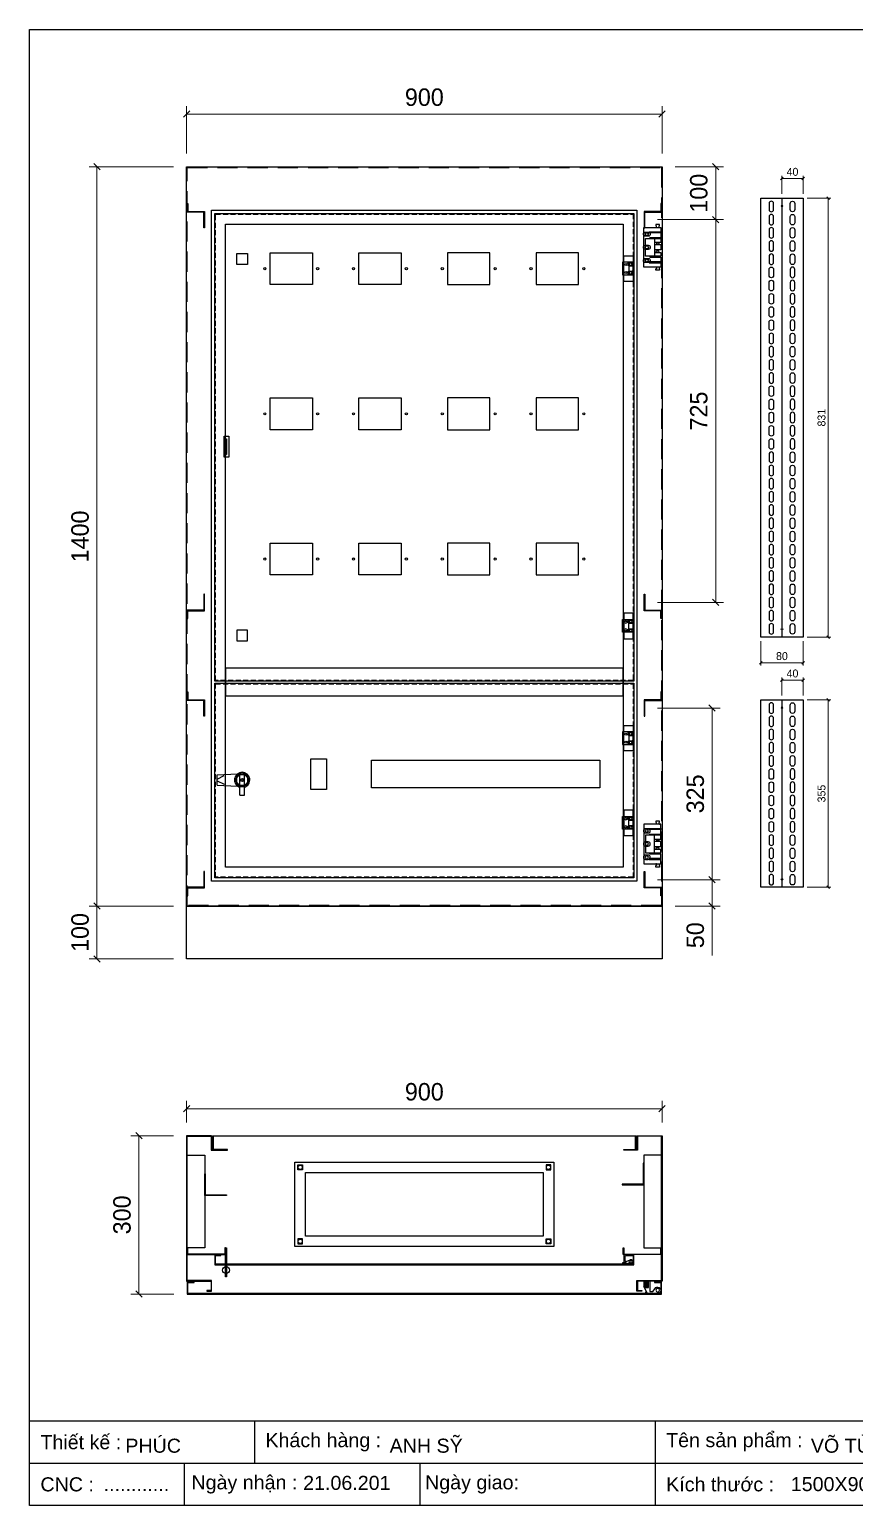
# Model space of a CAD drawing. Header units: millimetres. Extents: x 0 to 3953, y 0 to 2795.
# Drawn here: x 0 to 1562, y 0 to 2795 of the extents above; entities that cross this region are included whole.
import ezdxf

# ---------------------------------------------------------------- set-up
doc = ezdxf.new("R2010")
doc.units = ezdxf.units.MM
doc.linetypes.add('HIDDEN2', pattern=[4.7625, 3.175, -1.5875])
doc.linetypes.add('HIDDENX2', pattern=[19.05, 12.7, -6.35])
for name, color, linetype in [('CNC', 7, 'Continuous'), ('DIM', 253, 'Continuous'), ('Ghi chu', 7, 'Continuous'), ('HEATER', 1, 'Continuous')]:
    doc.layers.add(name, color=color, linetype=linetype)
doc.styles.add('Arial', font='arial.ttf')
doc.dimstyles.new('Dim-15', dxfattribs={"dimtxt": 15, "dimasz": 5, "dimexe": 5, "dimexo": 8, "dimgap": 5, "dimtad": 1, "dimdec": 0, "dimtxsty": 'Standard', "dimblk": 'OBLIQUE', "dimcen": 10, "dimclrd": 5, "dimclre": 5, "dimclrt": 3, "dimazin": 3, "dimtfac": 1, "dimtdec": 0, "dimtmove": 0, "dimatfit": 3, "dimldrblk": 'OBLIQUE', "dimlwd": 9, "dimlwe": 9})
doc.dimstyles.new('Dim-33', dxfattribs={"dimtxt": 33, "dimasz": 12, "dimexe": 15, "dimexo": 25, "dimgap": 15, "dimtad": 1, "dimdec": 0, "dimtxsty": 'Standard', "dimblk": 'OBLIQUE', "dimcen": 10, "dimclrd": 5, "dimclre": 5, "dimclrt": 3, "dimazin": 3, "dimtfac": 1, "dimtdec": 0, "dimtmove": 0, "dimatfit": 3, "dimldrblk": 'OPEN30', "dimlwd": 9, "dimlwe": 9})

# ---------------------------------------------------------------- blocks, each defined once
blk = doc.blocks.new('KHUNG CHUẨN')
at = {"color": 7}
for p, q in [((19889.2, -28535.2), (16919.2, -28535.2)), ((17239.2, -28535.2), (17239.2, -28595.2)), ((17809.2, -28535.2), (17809.2, -28655.2)), ((18939.2, -28595.2), (16919.2, -28595.2)), ((17139.2, -28595.2), (17139.2, -28655.2)), ((17474.2, -28595.2), (17474.2, -28655.2))]:
    blk.add_line(p, q, dxfattribs=at)
blk.add_lwpolyline([(16919.2, -26555.2), (19889.2, -26555.2), (19889.2, -28655.2), (16919.2, -28655.2)], close=True, dxfattribs=at)
at = {"color": 2, "char_height": 20, "attachment_point": 4, "style": 'Arial'}
for s, insert, width in [('  Thiết kế :', (16919.2, -28565.2), 917.634), ('  Khách hàng :', (17239.2, -28565.2), 917.634), ('  Tên sản phẩm :', (17809.2, -28565.2), 917.634), ('  CNC :', (16919.2, -28625.2), 917.634), ('  Ngày nhận :', (17134, -28625.2), 556.651), ('  Ngày giao:', (17466.3, -28625.2), 556.651), ('  Kích thước :', (17809.2, -28625.2), 917.634)]:
    blk.add_mtext(s, dxfattribs=dict(at, insert=insert, width=width))
at = {"color": 3, "style": 'Arial'}
for tag, p in [('#01', (17055.6, -28580.1)), ('#02', (17431.4, -28580.1)), ('#03', (18030.6, -28580.1)), ('#08', (18751.7, -28580.1)), ('#10', (19064.8, -28580.1)), ('#04', (17024.8, -28634.6)), ('#05', (17308.5, -28633)), ('#06', (17632.7, -28633.7)), ('#07', (18002, -28634.7)), ('#09', (18753.8, -28632.6)), ('#11', (19060.3, -28625.7)), ('#12', (19806.5, -28628.9))]:
    blk.add_attdef(tag, p, '', height=20, dxfattribs=at)
blk = doc.blocks.new('HL011-1-4')
h = blk.add_hatch()
h.set_pattern_fill('ANSI31', color=2, scale=0.5, style=0)
h.paths.add_polyline_path([(2.5, 0), (8.5, 0), (8.5, 12), (2.5, 12)])
at = {"color": 1}
for p, q in [((7, 23.5), (0, 10)), ((0, 0), (0, 10)), ((11, 0), (0, 0)), ((7, 23.5), (26, 23.5)), ((11, 0), (11, 19.5)), ((11, 19.5), (17, 19.5)), ((17, 19.5), (21.2, 13.9))]:
    blk.add_line(p, q, dxfattribs=at)
at = {"color": 2}
blk.add_lwpolyline([(2.5, 0), (2.5, 12), (8.5, 12), (8.5, 0)], dxfattribs=at)
at = {"color": 1}
blk.add_lwpolyline([(5.7, 21), (3, 21), (3, 23.5), (7, 23.5)], dxfattribs=at)
blk.add_circle((26, 17.5), 3.5, dxfattribs=at)
blk.add_arc((26, 17.5), 6, 216.8699, 90, dxfattribs=at)
blk = doc.blocks.new('*D7')
at = {"color": 0, "linetype": 'ByBlock', "lineweight": -2}
for p, q in [((303.4, 757.4), (291.4, 745.4)), ((1191.4, 745.4), (1203.4, 757.4))]:
    blk.add_line(p, q, dxfattribs=at)
at = {"color": 5, "lineweight": 9, "ltscale": 3, "transparency": 16777216}
for p, q in [((297.4, 725.3), (297.4, 766.4)), ((1197.4, 725.3), (1197.4, 766.4)), ((297.4, 751.4), (1197.4, 751.4))]:
    blk.add_line(p, q, dxfattribs=at)
at = {"layer": 'Defpoints', "color": 0, "ltscale": 3, "transparency": 16777216}
for p in [(1197.4, 751.4), (297.4, 700.3), (1197.4, 700.3)]:
    blk.add_point(p, dxfattribs=at)
at = {"color": 3, "ltscale": 3, "transparency": 16777216, "insert": (747.4, 783.3), "char_height": 33, "attachment_point": 5}
blk.add_mtext('900', dxfattribs=at)
blk = doc.blocks.new('_Oblique')
at = {"color": 0, "linetype": 'ByBlock', "lineweight": -2}
blk.add_line((-0.5, -0.5), (0.5, 0.5), dxfattribs=at)
blk = doc.blocks.new('_Open30')
at = {"color": 0, "linetype": 'ByBlock', "lineweight": -2}
for p, q in [((-1, 0.27), (0, 0)), ((0, 0), (-1, -0.27)), ((0, 0), (-1, 0))]:
    blk.add_line(p, q, dxfattribs=at)
blk = doc.blocks.new('*D8')
at = {"color": 5, "lineweight": 9, "ltscale": 3, "transparency": 16777216}
for p, q in [((272.4, 700.3), (192, 700.3)), ((207, 700.3), (207, 400.3)), ((273.4, 400.3), (192, 400.3))]:
    blk.add_line(p, q, dxfattribs=at)
at = {"color": 0, "linetype": 'ByBlock', "lineweight": -2}
for p, q in [((213, 694.3), (201, 706.3)), ((201, 406.3), (213, 394.3))]:
    blk.add_line(p, q, dxfattribs=at)
at = {"layer": 'Defpoints', "color": 0, "ltscale": 3, "transparency": 16777216}
for p in [(297.4, 700.3), (207, 400.3), (298.4, 400.3)]:
    blk.add_point(p, dxfattribs=at)
at = {"color": 3, "ltscale": 3, "transparency": 16777216, "insert": (175.2, 550.3), "char_height": 33, "attachment_point": 5, "rotation": 90}
blk.add_mtext('300', dxfattribs=at)
blk = doc.blocks.new('*D9')
at = {"color": 0, "linetype": 'ByBlock', "lineweight": -2}
for p, q in [((303.4, 2641), (291.4, 2629)), ((1191.4, 2629), (1203.4, 2641))]:
    blk.add_line(p, q, dxfattribs=at)
at = {"color": 5, "lineweight": 9, "ltscale": 3, "transparency": 16777216}
for p, q in [((297.4, 2560.1), (297.4, 2650)), ((297.4, 2635), (1197.4, 2635)), ((1197.4, 2560.1), (1197.4, 2650))]:
    blk.add_line(p, q, dxfattribs=at)
at = {"layer": 'Defpoints', "color": 0, "ltscale": 3, "transparency": 16777216}
for p in [(1197.4, 2635), (297.4, 2535.1), (1197.4, 2535.1)]:
    blk.add_point(p, dxfattribs=at)
at = {"color": 3, "ltscale": 3, "transparency": 16777216, "insert": (747.4, 2666.8), "char_height": 33, "attachment_point": 5}
blk.add_mtext('900', dxfattribs=at)
blk = doc.blocks.new('*D10')
at = {"color": 5, "lineweight": 9, "ltscale": 3, "transparency": 16777216}
for p, q in [((272.4, 2535.1), (112.6, 2535.1)), ((127.6, 2535.1), (127.6, 1135.1)), ((272.4, 1135.1), (112.6, 1135.1))]:
    blk.add_line(p, q, dxfattribs=at)
at = {"color": 0, "linetype": 'ByBlock', "lineweight": -2}
for p, q in [((133.6, 2529.1), (121.6, 2541.1)), ((121.6, 1141.1), (133.6, 1129.1))]:
    blk.add_line(p, q, dxfattribs=at)
at = {"layer": 'Defpoints', "color": 0, "ltscale": 3, "transparency": 16777216}
for p in [(297.4, 2535.1), (127.6, 1135.1), (297.4, 1135.1)]:
    blk.add_point(p, dxfattribs=at)
at = {"color": 3, "ltscale": 3, "transparency": 16777216, "insert": (95.8, 1835.1), "char_height": 33, "attachment_point": 5, "rotation": 90}
blk.add_mtext('1400', dxfattribs=at)
blk = doc.blocks.new('*D11')
at = {"color": 5, "lineweight": 9, "ltscale": 3, "transparency": 16777216}
for p, q in [((272.4, 1135.1), (112.6, 1135.1)), ((127.6, 1135.1), (127.6, 1035.1)), ((272.4, 1035.1), (112.6, 1035.1))]:
    blk.add_line(p, q, dxfattribs=at)
at = {"color": 0, "linetype": 'ByBlock', "lineweight": -2}
for p, q in [((133.6, 1129.1), (121.6, 1141.1)), ((121.6, 1041.1), (133.6, 1029.1))]:
    blk.add_line(p, q, dxfattribs=at)
at = {"layer": 'Defpoints', "color": 0, "ltscale": 3, "transparency": 16777216}
for p in [(297.4, 1135.1), (127.6, 1035.1), (297.4, 1035.1)]:
    blk.add_point(p, dxfattribs=at)
at = {"color": 3, "ltscale": 3, "transparency": 16777216, "insert": (95.8, 1085.1), "char_height": 33, "attachment_point": 5, "rotation": 90}
blk.add_mtext('100', dxfattribs=at)
blk = doc.blocks.new('ovan6x9')
at = {"color": 2}
for p, q in [((2, 6), (8, 6)), ((2, 0), (8, 0))]:
    blk.add_line(p, q, dxfattribs=at)
for centre, start, end in [((2, 3), 90, 270), ((8, 3), 270, 90)]:
    blk.add_arc(centre, 3, start, end, dxfattribs=at)
blk = doc.blocks.new('HL036-1-1')
at = {"color": 1}
blk.add_line((9.5, 36.2), (9.5, 12.2), dxfattribs=at)
for points in [[(-2.5, 12.2), (17.5, 12.2), (17.5, 36.2), (-2.5, 36.2)], [(0, 48.5), (17.5, 48.5), (17.5, 0), (0, 0)]]:
    blk.add_lwpolyline(points, close=True, dxfattribs=at)
for centre, radius in [((3.5, 31.8), 2), ((12.7, 32.5), 2.5), ((3.5, 16.8), 2), ((12.7, 16), 2.5)]:
    blk.add_circle(centre, radius, dxfattribs=at)
blk = doc.blocks.new('HL036-1-2')
at = {"layer": 'Ghi chu', "color": 1}
for p, q in [((-3, 17.8), (-18.9, 17.8)), ((-18.9, 15.8), (-18.9, 17.8)), ((-12.1, 15.8), (-18.9, 15.8)), ((-16.4, 1), (-16.4, 14)), ((-15.6, 15), (-3.9, 17.7)), ((0, 0), (-15.4, 0)), ((-14.4, 3), (-14.4, 11.9)), ((0, 2), (-13.4, 2)), ((-13.1, 12.8), (-4.3, 9.8)), ((-6.2, 2), (-6.2, 0)), ((-1.2, 2), (-1.2, 0)), ((0, 0), (0, 2))]:
    blk.add_line(p, q, dxfattribs=at)
for radius in [4.1, 2.1]:
    blk.add_circle((-3, 13.7), radius, dxfattribs=at)
for centre, start, end in [((-15.4, 14), 102.9616, 180), ((-15.4, 1), 180, 270), ((-13.4, 11.9), 71.3254, 180), ((-13.4, 3), 180, 270)]:
    blk.add_arc(centre, 1, start, end, dxfattribs=at)
blk = doc.blocks.new('SDGFGHGHG')
at = {"layer": 'HEATER'}
for p, q in [((860892.9, 570780.5), (860931.6, 570782)), ((860892.9, 570760.5), (860892.9, 570780.5)), ((860892.9, 570771.9), (860906.3, 570778.7)), ((860892.9, 570769.1), (860906.3, 570762.4)), ((860892.9, 570760.5), (860931.6, 570759.1)), ((860935.9, 570742), (860935.9, 570784.3)), ((860937.5, 570771.3), (860939.5, 570771.3)), ((860937.5, 570769.8), (860939.5, 570769.8)), ((860939.5, 570773.5), (860939.5, 570771.3)), ((860939.5, 570769.8), (860939.5, 570767.6)), ((860941.3, 570773.5), (860941.3, 570771.3)), ((860941.3, 570771.3), (860943.4, 570771.3)), ((860941.3, 570769.8), (860941.3, 570767.6)), ((860941.3, 570769.8), (860943.4, 570769.8)), ((860944.9, 570742), (860944.9, 570784.3)), ((860935.9, 570742), (860944.9, 570742))]:
    blk.add_line(p, q, dxfattribs=at)
blk.add_circle((860940.4, 570770.5), 3.08, dxfattribs=at)
blk.add_arc((860940.4, 570770.5), 14.5, 288.08, 251.92, dxfattribs=at)
blk = doc.blocks.new('SĐFHGGH')
at = {"layer": 'HEATER'}
for points in [[(860928.8, 570702.4), (860927.4, 570702.4), (860927.4, 570708.4), (860928.8, 570708.4)], [(860943.4, 570717), (860943.4, 570718.4), (860937.4, 570718.4), (860937.4, 570717)], [(860952.1, 570702.4), (860953.4, 570702.4), (860953.4, 570708.4), (860952.1, 570708.4)], [(860943.4, 570693.8), (860943.4, 570692.4), (860937.4, 570692.4), (860937.4, 570693.8)]]:
    blk.add_lwpolyline(points, dxfattribs=at)
for start, end in [(104.4775, 165.5225), (14.4775, 75.5225), (194.4775, 255.5225), (284.4775, 345.5225)]:
    blk.add_arc((860940.4, 570705.4), 12, start, end, dxfattribs=at)
blk = doc.blocks.new('MS722')
for name, p in [('SDGFGHGHG', (-860940.4, -570770.5)), ('SĐFHGGH', (-860940.4, -570705.4))]:
    blk.add_blockref(name, p)
blk = doc.blocks.new('*D12')
at = {"color": 5, "lineweight": 9, "ltscale": 3, "transparency": 16777216}
for p, q in [((1222.4, 2535.1), (1314, 2535.1)), ((1299, 2535.1), (1299, 2435.1)), ((1188.8, 2435.1), (1314, 2435.1))]:
    blk.add_line(p, q, dxfattribs=at)
at = {"color": 0, "linetype": 'ByBlock', "lineweight": -2}
for p, q in [((1305, 2529.1), (1293, 2541.1)), ((1293, 2441.1), (1305, 2429.1))]:
    blk.add_line(p, q, dxfattribs=at)
at = {"layer": 'Defpoints', "color": 0, "ltscale": 3, "transparency": 16777216}
for p in [(1197.4, 2535.1), (1163.8, 2435.1), (1299, 2435.1)]:
    blk.add_point(p, dxfattribs=at)
at = {"color": 3, "ltscale": 3, "transparency": 16777216, "insert": (1267.1, 2485.1), "char_height": 33, "attachment_point": 5, "rotation": 90}
blk.add_mtext('100', dxfattribs=at)
blk = doc.blocks.new('*D13')
at = {"color": 5, "lineweight": 9, "ltscale": 3, "transparency": 16777216}
for p, q in [((1188.8, 2435.1), (1314, 2435.1)), ((1299, 2435.1), (1299, 1710.1)), ((1188.8, 1710.1), (1314, 1710.1))]:
    blk.add_line(p, q, dxfattribs=at)
at = {"color": 0, "linetype": 'ByBlock', "lineweight": -2}
for p, q in [((1305, 2429.1), (1293, 2441.1)), ((1293, 1716.1), (1305, 1704.1))]:
    blk.add_line(p, q, dxfattribs=at)
at = {"layer": 'Defpoints', "color": 0, "ltscale": 3, "transparency": 16777216}
for p in [(1163.8, 2435.1), (1163.8, 1710.1), (1299, 1710.1)]:
    blk.add_point(p, dxfattribs=at)
at = {"color": 3, "ltscale": 3, "transparency": 16777216, "insert": (1267.1, 2072.6), "char_height": 33, "attachment_point": 5, "rotation": 90}
blk.add_mtext('725', dxfattribs=at)
blk = doc.blocks.new('*D14')
at = {"color": 5, "lineweight": 9, "ltscale": 3, "transparency": 16777216}
for p, q in [((1188.8, 1185.1), (1307.3, 1185.1)), ((1292.3, 1185.1), (1292.3, 1135.1)), ((1222.4, 1135.1), (1307.3, 1135.1)), ((1292.3, 1135.1), (1292.3, 1041.3))]:
    blk.add_line(p, q, dxfattribs=at)
at = {"color": 0, "linetype": 'ByBlock', "lineweight": -2}
for p, q in [((1298.3, 1179.1), (1286.3, 1191.1)), ((1286.3, 1141.1), (1298.3, 1129.1))]:
    blk.add_line(p, q, dxfattribs=at)
at = {"layer": 'Defpoints', "color": 0, "ltscale": 3, "transparency": 16777216}
for p in [(1163.8, 1185.1), (1292.3, 1185.1), (1197.4, 1135.1)]:
    blk.add_point(p, dxfattribs=at)
at = {"color": 3, "ltscale": 3, "transparency": 16777216, "insert": (1260.5, 1079.9), "char_height": 33, "attachment_point": 5, "rotation": 90}
blk.add_mtext('50', dxfattribs=at)
blk = doc.blocks.new('*D15')
at = {"color": 5, "lineweight": 9, "ltscale": 3, "transparency": 16777216}
for p, q in [((1188.8, 1510.1), (1307.3, 1510.1)), ((1292.3, 1185.1), (1292.3, 1510.1)), ((1188.8, 1185.1), (1307.3, 1185.1))]:
    blk.add_line(p, q, dxfattribs=at)
at = {"color": 0, "linetype": 'ByBlock', "lineweight": -2}
for p, q in [((1298.3, 1504.1), (1286.3, 1516.1)), ((1286.3, 1191.1), (1298.3, 1179.1))]:
    blk.add_line(p, q, dxfattribs=at)
at = {"layer": 'Defpoints', "color": 0, "ltscale": 3, "transparency": 16777216}
for p in [(1163.8, 1510.1), (1292.3, 1510.1), (1163.8, 1185.1)]:
    blk.add_point(p, dxfattribs=at)
at = {"color": 3, "ltscale": 3, "transparency": 16777216, "insert": (1260.5, 1347.6), "char_height": 33, "attachment_point": 5, "rotation": 90}
blk.add_mtext('325', dxfattribs=at)
blk = doc.blocks.new('*D16')
at = {"color": 0, "linetype": 'ByBlock', "lineweight": -2}
for p, q in [((1514.6, 2473.2), (1509.6, 2478.2)), ((1509.6, 1647), (1514.6, 1642))]:
    blk.add_line(p, q, dxfattribs=at)
at = {"layer": 'Defpoints', "color": 0, "transparency": 16777216}
for p in [(1464.4, 2475.7), (1464.4, 1644.5), (1512.1, 1644.5)]:
    blk.add_point(p, dxfattribs=at)
at = {"layer": 'DIM', "color": 5, "lineweight": 9, "transparency": 16777216}
for p, q in [((1472.4, 2475.7), (1517.1, 2475.7)), ((1512.1, 2475.7), (1512.1, 1644.5)), ((1472.4, 1644.5), (1517.1, 1644.5))]:
    blk.add_line(p, q, dxfattribs=at)
at = {"layer": 'DIM', "color": 3, "transparency": 16777216, "insert": (1499.4, 2060.1), "char_height": 15, "attachment_point": 5, "rotation": 90}
blk.add_mtext('831', dxfattribs=at)
blk = doc.blocks.new('*D17')
at = {"color": 0, "linetype": 'ByBlock', "lineweight": -2}
for p, q in [((1386.9, 1598.2), (1381.9, 1593.2)), ((1461.9, 1593.2), (1466.9, 1598.2))]:
    blk.add_line(p, q, dxfattribs=at)
at = {"layer": 'Defpoints', "color": 0, "transparency": 16777216}
for p in [(1384.4, 1644.5), (1464.4, 1644.5), (1464.4, 1595.7)]:
    blk.add_point(p, dxfattribs=at)
at = {"layer": 'DIM', "color": 5, "lineweight": 9, "transparency": 16777216}
for p, q in [((1384.4, 1636.5), (1384.4, 1590.7)), ((1464.4, 1636.5), (1464.4, 1590.7)), ((1384.4, 1595.7), (1464.4, 1595.7))]:
    blk.add_line(p, q, dxfattribs=at)
at = {"layer": 'DIM', "color": 3, "transparency": 16777216, "insert": (1424.4, 1608.4), "char_height": 15, "attachment_point": 5}
blk.add_mtext('80', dxfattribs=at)
blk = doc.blocks.new('*D18')
at = {"color": 0, "linetype": 'ByBlock', "lineweight": -2}
for p, q in [((1426.9, 2515.4), (1421.9, 2510.4)), ((1461.9, 2510.4), (1466.9, 2515.4))]:
    blk.add_line(p, q, dxfattribs=at)
at = {"layer": 'Defpoints', "color": 0, "transparency": 16777216}
for p in [(1464.4, 2512.9), (1424.4, 2475.7), (1464.4, 2475.7)]:
    blk.add_point(p, dxfattribs=at)
at = {"layer": 'DIM', "color": 5, "lineweight": 9, "transparency": 16777216}
for p, q in [((1424.4, 2483.7), (1424.4, 2517.9)), ((1464.4, 2483.7), (1464.4, 2517.9)), ((1424.4, 2512.9), (1464.4, 2512.9))]:
    blk.add_line(p, q, dxfattribs=at)
at = {"layer": 'DIM', "color": 3, "transparency": 16777216, "insert": (1444.4, 2525.5), "char_height": 15, "attachment_point": 5}
blk.add_mtext('40', dxfattribs=at)
blk = doc.blocks.new('ovan8.5x20')
at = {"layer": 'CNC', "color": 2, "lineweight": -3}
for p, q in [((5.7, 4.2), (-5.8, 4.2)), ((-5.8, -4.2), (5.7, -4.2))]:
    blk.add_line(p, q, dxfattribs=at)
for centre, start, end in [((-5.8, 0), 90, 270), ((5.7, 0), 270, 90)]:
    blk.add_arc(centre, 4.25, start, end, dxfattribs=at)
blk = doc.blocks.new('f3daunguoc')
at = {"layer": 'CNC', "color": 2, "lineweight": -3}
blk.add_circle((0, 0), 1.5, dxfattribs=at)
blk = doc.blocks.new('*D19')
at = {"color": 0, "linetype": 'ByBlock', "lineweight": -2}
for p, q in [((1514.6, 1523.2), (1509.6, 1528.2)), ((1509.6, 1173.2), (1514.6, 1168.2))]:
    blk.add_line(p, q, dxfattribs=at)
at = {"layer": 'Defpoints', "color": 0, "transparency": 16777216}
for p in [(1464.4, 1525.7), (1464.4, 1170.7), (1512.1, 1170.7)]:
    blk.add_point(p, dxfattribs=at)
at = {"layer": 'DIM', "color": 5, "lineweight": 9, "transparency": 16777216}
for p, q in [((1472.4, 1525.7), (1517.1, 1525.7)), ((1512.1, 1525.7), (1512.1, 1170.7)), ((1472.4, 1170.7), (1517.1, 1170.7))]:
    blk.add_line(p, q, dxfattribs=at)
at = {"layer": 'DIM', "color": 3, "transparency": 16777216, "insert": (1499.4, 1348.2), "char_height": 15, "attachment_point": 5, "rotation": 90}
blk.add_mtext('355', dxfattribs=at)
blk = doc.blocks.new('*D20')
at = {"color": 0, "linetype": 'ByBlock', "lineweight": -2}
for p, q in [((1426.9, 1565.4), (1421.9, 1560.4)), ((1461.9, 1560.4), (1466.9, 1565.4))]:
    blk.add_line(p, q, dxfattribs=at)
at = {"layer": 'Defpoints', "color": 0, "transparency": 16777216}
for p in [(1464.4, 1562.9), (1424.4, 1525.7), (1464.4, 1525.7)]:
    blk.add_point(p, dxfattribs=at)
at = {"layer": 'DIM', "color": 5, "lineweight": 9, "transparency": 16777216}
for p, q in [((1424.4, 1533.7), (1424.4, 1567.9)), ((1464.4, 1533.7), (1464.4, 1567.9)), ((1424.4, 1562.9), (1464.4, 1562.9))]:
    blk.add_line(p, q, dxfattribs=at)
at = {"layer": 'DIM', "color": 3, "transparency": 16777216, "insert": (1444.4, 1575.5), "char_height": 15, "attachment_point": 5}
blk.add_mtext('40', dxfattribs=at)
blk = doc.blocks.new('HL011-1-6')
at = {"color": 1}
for p, q in [((11, 56), (11, 54)), ((11, 56), (32, 56)), ((29.5, 81), (22.5, 81)), ((22.5, 81), (22.5, 78)), ((23.5, 78), (22.5, 78)), ((23.5, 75), (22.5, 75)), ((22.5, 56), (22.5, 54)), ((23.5, 75), (23.5, 78)), ((29.5, 78), (28.5, 78)), ((28.5, 75), (28.5, 78)), ((28.5, 75), (29.5, 75)), ((29.5, 78), (29.5, 81)), ((29.5, 54), (29.5, 56)), ((20, 54), (20, 21)), ((20, 47), (32, 47)), ((32, 42.5), (20, 42.5)), ((32, 32.5), (20, 32.5)), ((20, 28), (32, 28)), ((23.1, 47), (24, 44)), ((23.1, 28), (24, 31)), ((24, 44), (28, 44)), ((24, 31), (28, 31)), ((28.9, 47), (28, 44)), ((28.9, 28), (28, 31)), ((11, 21), (11, 19)), ((11, 19), (32, 19)), ((22.5, 19), (22.5, 21)), ((23.5, 0), (22.5, 0)), ((23.5, 0), (23.5, -3)), ((28.5, 0), (28.5, -3)), ((28.5, 0), (29.5, 0)), ((29.5, 21), (29.5, 19)), ((22.5, -6), (22.5, -3)), ((23.5, -3), (22.5, -3)), ((29.5, -6), (22.5, -6)), ((29.5, -3), (28.5, -3)), ((29.5, -3), (29.5, -6))]:
    blk.add_line(p, q, dxfattribs=at)
for points in [[(32, 19), (32, 0), (0, 0), (0, 75), (32, 75), (32, 56)], [(32, 28), (32, 21), (3, 21), (3, 54), (32, 54), (32, 47)], [(32, 42.5), (32, 32.5)]]:
    blk.add_lwpolyline(points, dxfattribs=at)
for points in [[(10, 67), (32, 67), (32, 65), (10, 65)], [(10, 8), (32, 8), (32, 10), (10, 10)]]:
    blk.add_lwpolyline(points, close=True, dxfattribs=at)
for centre in [(5.5, 62.5), (5.5, 37.5), (5.5, 12.5)]:
    blk.add_circle(centre, 3, dxfattribs=at)

msp = doc.modelspace()

# ---------------------------------------------------------------- hatches: boundary and pattern name
at = {"ltscale": 3}
h = msp.add_hatch(dxfattribs=at)
h.set_pattern_fill('ANSI31', color=256, style=0)
h.set_pattern_definition([(45, (238177.48851, -10336.73777), (-0.0883883476, 0.0883883476), [])])
h.paths.add_polyline_path([(371, 2020), (373, 2020), (373, 1990), (371, 1990)])

# ---------------------------------------------------------------- linework, layer by layer
at = {"color": 7}
for p, q in [((1424.4, 2475.7), (1424.4, 1644.5)), ((1424.4, 1525.7), (1424.4, 1170.7))]:
    msp.add_line(p, q, dxfattribs=at)
at = {"ltscale": 3}
for points in [[(297.4, 2535.1), (1197.4, 2535.1), (1197.4, 1135.1), (297.4, 1135.1)], [(344.8, 2452.7), (1150, 2452.7), (1150, 1182.5), (344.8, 1182.5)], [(371, 2020), (373, 2020), (373, 1990), (371, 1990)], [(297.4, 1135.1), (1197.4, 1135.1), (1197.4, 1035.1), (297.4, 1035.1)], [(371, 488.2), (373, 488.2), (373, 433.2), (371, 433.2)]]:
    msp.add_lwpolyline(points, close=True, dxfattribs=at)
at = {"linetype": 'HIDDENX2', "ltscale": 3}
msp.add_lwpolyline([(298.6, 2533.9), (1196.2, 2533.9), (1196.2, 1136.3), (298.6, 1136.3)], close=True, dxfattribs=at)
at = {"color": 8}
for points in [[(329.8, 2419.5), (329.8, 2449.5), (298.6, 2449.5), (298.6, 2465.7), (299.8, 2465.7), (299.8, 2450.7), (331, 2450.7), (331, 2419.5)], [(1165, 2419.5), (1165, 2449.5), (1196.2, 2449.5), (1196.2, 2465.7), (1195, 2465.7), (1195, 2450.7), (1163.8, 2450.7), (1163.8, 2419.5)], [(329.8, 1725.7), (329.8, 1695.7), (298.6, 1695.7), (298.6, 1679.5), (299.8, 1679.5), (299.8, 1694.5), (331, 1694.5), (331, 1725.7)], [(1165, 1725.7), (1165, 1695.7), (1196.2, 1695.7), (1196.2, 1679.5), (1195, 1679.5), (1195, 1694.5), (1163.8, 1694.5), (1163.8, 1725.7)], [(329.8, 1494.5), (329.8, 1524.5), (298.6, 1524.5), (298.6, 1540.7), (299.8, 1540.7), (299.8, 1525.7), (331, 1525.7), (331, 1494.5)], [(1165, 1494.5), (1165, 1524.5), (1196.2, 1524.5), (1196.2, 1540.7), (1195, 1540.7), (1195, 1525.7), (1163.8, 1525.7), (1163.8, 1494.5)], [(329.8, 1200.7), (329.8, 1170.7), (298.6, 1170.7), (298.6, 1154.5), (299.8, 1154.5), (299.8, 1169.5), (331, 1169.5), (331, 1200.7)], [(1165, 1200.7), (1165, 1170.7), (1196.2, 1170.7), (1196.2, 1154.5), (1195, 1154.5), (1195, 1169.5), (1163.8, 1169.5), (1163.8, 1200.7)], [(1122, 607), (1163.2, 607), (1163.2, 648.2), (1162, 648.2), (1162, 608.2), (1122, 608.2)], [(372.8, 587), (331.6, 587), (331.6, 628.2), (332.8, 628.2), (332.8, 588.2), (372.8, 588.2)]]:
    msp.add_lwpolyline(points, close=True, dxfattribs=at)
at = {"color": 7}
for points in [[(1384.4, 2475.7), (1464.4, 2475.7), (1464.4, 1644.5), (1384.4, 1644.5)], [(1384.4, 1525.7), (1464.4, 1525.7), (1464.4, 1170.7), (1384.4, 1170.7)], [(335.6, 405.8), (344.8, 405.8), (344.8, 426.2), (298.6, 426.2), (298.6, 699.1), (343.6, 699.1), (343.6, 672.9), (374.8, 672.9), (374.8, 674.1), (374.8, 674.1), (374.8, 674.1), (344.8, 674.1), (344.8, 700.3), (297.4, 700.3), (297.4, 425), (343.6, 425), (343.6, 407), (335.6, 407)], [(1147.3, 675.1), (1147.3, 699.1), (347.5, 699.1), (347.5, 675.1), (346.3, 675.1), (346.3, 700.3), (1148.5, 700.3), (1148.5, 675.1)], [(1159.2, 405.8), (1150, 405.8), (1150, 426.2), (1196.2, 426.2), (1196.2, 699.1), (1151.2, 699.1), (1151.2, 672.9), (1125, 672.9), (1125, 674.1), (1125, 674.1), (1125, 674.1), (1150, 674.1), (1150, 700.3), (1197.4, 700.3), (1197.4, 425), (1151.2, 425), (1151.2, 407), (1159.2, 407)], [(502.4, 650.3), (992.4, 650.3), (992.4, 490.3), (502.4, 490.3)], [(1183.2, 422.5), (1195.2, 422.5), (1195.2, 401.5), (299.6, 401.5), (299.6, 422.5), (311.6, 422.5), (311.6, 423.7), (298.4, 423.7), (298.4, 400.3), (1196.4, 400.3), (1196.4, 423.7), (1183.2, 423.7)]]:
    msp.add_lwpolyline(points, close=True, dxfattribs=at)
at = {"color": 6, "ltscale": 3}
for points in [[(350.8, 2446.7), (1144, 2446.7), (1144, 1561.3), (350.8, 1561.3)], [(350.8, 1557.3), (1144, 1557.3), (1144, 1188.5), (350.8, 1188.5)]]:
    msp.add_lwpolyline(points, close=True, dxfattribs=at)
at = {"color": 6, "linetype": 'HIDDEN2', "ltscale": 3}
for points in [[(352, 2445.5), (1142.8, 2445.5), (1142.8, 1562.5), (352, 1562.5)], [(352, 1556.1), (1142.8, 1556.1), (1142.8, 1189.7), (352, 1189.7)]]:
    msp.add_lwpolyline(points, close=True, dxfattribs=at)
at = {"color": 3, "ltscale": 3}
for points in [[(371, 2426.5), (1123.8, 2426.5), (1123.8, 1208.7), (371, 1208.7)], [(371, 1533.1), (1123.8, 1533.1), (1123.8, 1585.5), (371, 1585.5)]]:
    msp.add_lwpolyline(points, close=True, dxfattribs=at)
at = {"color": 2}
for points in [[(1166.2, 2403.6, -1), (1166.2, 2411.6), (1171.2, 2411.6, -1), (1171.2, 2403.6)], [(1166.2, 2378.6, -1), (1166.2, 2386.6), (1171.2, 2386.6, -1), (1171.2, 2378.6)], [(1166.2, 2353.6, -1), (1166.2, 2361.6), (1171.2, 2361.6, -1), (1171.2, 2353.6)], [(1166.2, 1281.6, 1), (1166.2, 1273.6), (1171.2, 1273.6, 1), (1171.2, 1281.6)], [(1166.2, 1256.6, 1), (1166.2, 1248.6), (1171.2, 1248.6, 1), (1171.2, 1256.6)], [(1166.2, 1231.6, 1), (1166.2, 1223.6), (1171.2, 1223.6, 1), (1171.2, 1231.6)]]:
    msp.add_lwpolyline(points, format="xyb", close=True, dxfattribs=at)
at = {"color": 2, "ltscale": 3}
for points in [[(392.3, 2370.7), (412.8, 2370.7), (412.8, 2350.2), (392.3, 2350.2)], [(368.5, 2025), (377.5, 2025), (377.5, 1985), (368.5, 1985)], [(392.3, 1637.2), (412.8, 1637.2), (412.8, 1657.7), (392.3, 1657.7)], [(532.4, 1414.1), (562.4, 1414.1), (562.4, 1356.1), (532.4, 1356.1)], [(647.3, 1411.3), (1079.8, 1411.3), (1079.8, 1358.9), (647.3, 1358.9)], [(392.3, 1384.1), (412.8, 1384.1), (412.8, 1363.6), (392.3, 1363.6)]]:
    msp.add_lwpolyline(points, close=True, dxfattribs=at)
at = {"color": 2}
for points in [[(455.4, 2372.3), (535.4, 2372.3), (535.4, 2312.3), (455.4, 2312.3)], [(623.4, 2372.3), (703.4, 2372.3), (703.4, 2312.3), (623.4, 2312.3)], [(871.4, 2372.3), (791.4, 2372.3), (791.4, 2312.3), (871.4, 2312.3)], [(1039.4, 2372.3), (959.4, 2372.3), (959.4, 2312.3), (1039.4, 2312.3)], [(455.4, 2097.3), (535.4, 2097.3), (535.4, 2037.3), (455.4, 2037.3)], [(623.4, 2097.3), (703.4, 2097.3), (703.4, 2037.3), (623.4, 2037.3)], [(871.4, 2097.3), (791.4, 2097.3), (791.4, 2037.3), (871.4, 2037.3)], [(1039.4, 2097.3), (959.4, 2097.3), (959.4, 2037.3), (1039.4, 2037.3)], [(455.4, 1822.3), (535.4, 1822.3), (535.4, 1762.3), (455.4, 1762.3)], [(623.4, 1822.3), (703.4, 1822.3), (703.4, 1762.3), (623.4, 1762.3)], [(871.4, 1822.3), (791.4, 1822.3), (791.4, 1762.3), (871.4, 1762.3)], [(1039.4, 1822.3), (959.4, 1822.3), (959.4, 1762.3), (1039.4, 1762.3)], [(516.9, 635.8), (507.9, 635.8), (507.9, 644.8), (516.9, 644.8)], [(977.9, 635.8), (986.9, 635.8), (986.9, 644.8), (977.9, 644.8)], [(522.4, 630.3), (972.4, 630.3), (972.4, 510.3), (522.4, 510.3)], [(516.9, 504.8), (507.9, 504.8), (507.9, 495.8), (516.9, 495.8)], [(977.9, 504.8), (986.9, 504.8), (986.9, 495.8), (977.9, 495.8)]]:
    msp.add_lwpolyline(points, close=True, dxfattribs=at)
at = {"color": 8, "ltscale": 3}
for points in [[(298.6, 663.2), (331.6, 663.2), (331.6, 488.2), (298.6, 488.2)], [(1196.2, 663.2), (1163.2, 663.2), (1163.2, 488.2), (1196.2, 488.2)]]:
    msp.add_lwpolyline(points, close=True, dxfattribs=at)
at = {"color": 3}
for points in [[(369.8, 488.2), (369.8, 476.2), (299.8, 476.2), (299.8, 488.2), (298.6, 488.2), (298.6, 475), (371, 475), (371, 488.2)], [(1125, 488.2), (1125, 476.2), (1195, 476.2), (1195, 488.2), (1196.2, 488.2), (1196.2, 475), (1123.8, 475), (1123.8, 488.2)]]:
    msp.add_lwpolyline(points, close=True, dxfattribs=at)
at = {"color": 6}
msp.add_lwpolyline([(1132.8, 473.2), (1142.8, 473.2), (1142.8, 457.2), (352, 457.2), (352, 473.2), (362, 473.2), (362, 474.4), (350.8, 474.4), (350.8, 456), (1144, 456), (1144, 474.4), (1132.8, 474.4)], close=True, dxfattribs=at)
at = {"color": 2}
for centre, radius in [((445.4, 2342.3), 2), ((545.4, 2342.3), 2), ((613.4, 2342.3), 2), ((713.4, 2342.3), 2), ((781.4, 2342.3), 2), ((881.4, 2342.3), 2), ((949.4, 2342.3), 2), ((1049.4, 2342.3), 2), ((445.4, 2067.3), 2), ((545.4, 2067.3), 2), ((613.4, 2067.3), 2), ((713.4, 2067.3), 2), ((781.4, 2067.3), 2), ((881.4, 2067.3), 2), ((949.4, 2067.3), 2), ((1049.4, 2067.3), 2), ((445.4, 1792.3), 2), ((545.4, 1792.3), 2), ((613.4, 1792.3), 2), ((713.4, 1792.3), 2), ((781.4, 1792.3), 2), ((881.4, 1792.3), 2), ((949.4, 1792.3), 2), ((1049.4, 1792.3), 2), ((402.5, 1373.9), 11)]:
    msp.add_circle(centre, radius, dxfattribs=at)
at = {"color": 7}
for centre in [(512.4, 640.3), (982.4, 640.3), (512.4, 500.3), (982.4, 500.3)]:
    msp.add_circle(centre, 4, dxfattribs=at)
at = {"ltscale": 3}
msp.add_circle((372, 445.7), 6.5, dxfattribs=at)

# ---------------------------------------------------------------- block references
at = {"color": 3}
ref = msp.add_blockref('KHUNG CHUẨN', (-22519.5, 38140), dxfattribs=dict(at, xscale=1.331000000005587, yscale=1.331000000005587, zscale=1.331000000005587))
ref.add_attrib('#03', 'VÕ TỦ CÔNG TƠ', (1479.2, 99.9), dxfattribs={"color": 3, "height": 26.62, "style": 'Arial'})
ref.add_attrib('#07', '1500X900X300', (1441.2, 27.2), dxfattribs={"color": 3, "height": 26.62, "style": 'Arial'})
ref.add_attrib('#02', 'ANH SỸ', (681.7, 99.9), dxfattribs={"color": 3, "height": 26.62, "style": 'Arial'})
ref.add_attrib('#05', '21.06.201', (518, 29.5), dxfattribs={"color": 3, "height": 26.62, "style": 'Arial'})
ref.add_attrib('#01', 'PHÚC', (181.4, 99.9), dxfattribs={"color": 3, "height": 26.62, "style": 'Arial'})
ref.add_attrib('#04', '............', (140.4, 27.3), dxfattribs={"color": 3, "height": 26.62, "style": 'Arial'})
at = {"lineweight": -3, "xscale": -1, "rotation": 180}
for p in [(1424.4, 2460.7), (1424.4, 1510.7)]:
    msp.add_blockref('f3daunguoc', p, dxfattribs=at)
at = {"color": 7}
for name, p in [('HL011-1-6', (1163.2, 2345.1)), ('HL036-1-1', (1125.3, 2318.2)), ('ovan6x9', (1133, 2347.7)), ('ovan6x9', (1133, 2331.2)), ('HL036-1-1', (1125.3, 1428.8)), ('ovan6x9', (1133, 1458.3)), ('ovan6x9', (1133, 1441.8)), ('MS722', (402.5, 1373.9))]:
    msp.add_blockref(name, p, dxfattribs=at)
at = {"color": 7, "xscale": -1, "rotation": 180}
for name, p in [('HL036-1-1', (1125.3, 1689.8)), ('ovan6x9', (1133, 1676.8)), ('ovan6x9', (1133, 1660.3)), ('HL036-1-1', (1125.3, 1317)), ('ovan6x9', (1133, 1304)), ('ovan6x9', (1133, 1287.5)), ('HL011-1-6', (1163.2, 1290.1)), ('HL036-1-2', (1141.7, 475)), ('HL011-1-4', (1163.2, 425))]:
    msp.add_blockref(name, p, dxfattribs=at)
at = {"lineweight": -3}
for p in [(1424.4, 1659.5), (1424.4, 1185.7)]:
    msp.add_blockref('f3daunguoc', p, dxfattribs=at)
at = {"layer": 'CNC', "lineweight": -3}
for p, rotation in [((1404.4, 2460.1), 90), ((1404.4, 2435.1), 90), ((1404.4, 2410.1), 90), ((1404.4, 2385.1), 90), ((1404.4, 2360.1), 90), ((1444.4, 2335.1), 270), ((1444.4, 2310.1), 270), ((1444.4, 2285.1), 270), ((1444.4, 2260.1), 270), ((1444.4, 2235.1), 270), ((1404.4, 2210.1), 90), ((1404.4, 2185.1), 90), ((1404.4, 2160.1), 90), ((1404.4, 2135.1), 90), ((1444.4, 2110.1), 270), ((1444.4, 2085.1), 270), ((1444.4, 2060.1), 270), ((1444.4, 2035.1), 270), ((1444.4, 2010.1), 270), ((1404.4, 1985.1), 90), ((1404.4, 1960.1), 90), ((1404.4, 1935.1), 90), ((1404.4, 1910.1), 90), ((1404.4, 1885.1), 90), ((1404.4, 1860.1), 90), ((1404.4, 1835.1), 90), ((1404.4, 1810.1), 90), ((1404.4, 1785.1), 90), ((1404.4, 1760.1), 90), ((1404.4, 1735.1), 90), ((1404.4, 1710.1), 90), ((1404.4, 1685.1), 90), ((1404.4, 1660.1), 90), ((1404.4, 1510.1), 90), ((1404.4, 1485.1), 90), ((1404.4, 1460.1), 90), ((1404.4, 1435.1), 90), ((1404.4, 1410.1), 90), ((1444.4, 1385.1), 270), ((1444.4, 1360.1), 270), ((1444.4, 1335.1), 270), ((1444.4, 1310.1), 270), ((1444.4, 1285.1), 270), ((1404.4, 1260.1), 90), ((1404.4, 1235.1), 90), ((1404.4, 1210.1), 90), ((1404.4, 1185.1), 90)]:
    msp.add_blockref('ovan8.5x20', p, dxfattribs=dict(at, rotation=rotation))
at = {"layer": 'CNC', "lineweight": -3, "xscale": -1}
for p, rotation in [((1444.4, 2460.1), 270), ((1444.4, 2435.1), 270), ((1444.4, 2410.1), 270), ((1444.4, 2385.1), 270), ((1444.4, 2360.1), 270), ((1404.4, 2335.1), 90), ((1404.4, 2310.1), 90), ((1404.4, 2285.1), 90), ((1404.4, 2260.1), 90), ((1404.4, 2235.1), 90), ((1444.4, 2210.1), 270), ((1444.4, 2185.1), 270), ((1444.4, 2160.1), 270), ((1444.4, 2135.1), 270), ((1404.4, 2110.1), 90), ((1404.4, 2085.1), 90), ((1404.4, 2060.1), 90), ((1404.4, 2035.1), 90), ((1404.4, 2010.1), 90), ((1444.4, 1985.1), 270), ((1444.4, 1960.1), 270), ((1444.4, 1935.1), 270), ((1444.4, 1910.1), 270), ((1444.4, 1885.1), 270), ((1444.4, 1860.1), 270), ((1444.4, 1835.1), 270), ((1444.4, 1810.1), 270), ((1444.4, 1785.1), 270), ((1444.4, 1760.1), 270), ((1444.4, 1735.1), 270), ((1444.4, 1710.1), 270), ((1444.4, 1685.1), 270), ((1444.4, 1660.1), 270), ((1444.4, 1510.1), 270), ((1444.4, 1485.1), 270), ((1444.4, 1460.1), 270), ((1444.4, 1435.1), 270), ((1444.4, 1410.1), 270), ((1404.4, 1385.1), 90), ((1404.4, 1360.1), 90), ((1404.4, 1335.1), 90), ((1404.4, 1310.1), 90), ((1404.4, 1285.1), 90), ((1444.4, 1260.1), 270), ((1444.4, 1235.1), 270), ((1444.4, 1210.1), 270), ((1444.4, 1185.1), 270)]:
    msp.add_blockref('ovan8.5x20', p, dxfattribs=dict(at, rotation=rotation))

# ---------------------------------------------------------------- dimensions: what is measured, and where the dimension line sits
at = {"ltscale": 3}
for base, p1, p2, picture, middle in [((1197.4, 2635), (297.4, 2535.1), (1197.4, 2535.1), '*D9', (747.4, 2666.8)), ((1197.4, 751.4), (297.4, 700.3), (1197.4, 700.3), '*D7', (747.4, 783.3))]:
    dim = msp.add_linear_dim(base=base, p1=p1, p2=p2, dimstyle='Dim-33', dxfattribs=at)
    dim.commit()
    dim.dimension.update_dxf_attribs({"geometry": picture, "text_midpoint": middle})
for base, p1, p2, picture, middle in [((127.6, 1135.1), (297.4, 2535.1), (297.4, 1135.1), '*D10', (95.8, 1835.1)), ((1299, 2435.1), (1197.4, 2535.1), (1163.8, 2435.1), '*D12', (1267.1, 2485.1)), ((1299, 1710.1), (1163.8, 2435.1), (1163.8, 1710.1), '*D13', (1267.1, 2072.6)), ((1292.3, 1510.1), (1163.8, 1185.1), (1163.8, 1510.1), '*D15', (1260.5, 1347.6)), ((127.6, 1035.1), (297.4, 1135.1), (297.4, 1035.1), '*D11', (95.8, 1085.1)), ((207, 400.3), (297.4, 700.3), (298.4, 400.3), '*D8', (175.2, 550.3))]:
    dim = msp.add_linear_dim(base=base, p1=p1, p2=p2, angle=90, dimstyle='Dim-33', dxfattribs=at)
    dim.commit()
    dim.dimension.update_dxf_attribs({"geometry": picture, "text_midpoint": middle})
dim = msp.add_linear_dim(base=(1292.3, 1185.1), p1=(1197.4, 1135.1), p2=(1163.8, 1185.1), angle=90, dimstyle='Dim-33', dxfattribs=at)
dim.commit()
dim.dimension.update_dxf_attribs({"geometry": '*D14', "text_midpoint": (1292.3, 1079.9), "dimtype": 160})
at = {"layer": 'DIM', "color": 7}
for base, p1, p2, picture, middle in [((1464.4, 2512.9), (1424.4, 2475.7), (1464.4, 2475.7), '*D18', (1444.4, 2525.5)), ((1464.4, 1595.7), (1384.4, 1644.5), (1464.4, 1644.5), '*D17', (1424.4, 1608.4)), ((1464.4, 1562.9), (1424.4, 1525.7), (1464.4, 1525.7), '*D20', (1444.4, 1575.5))]:
    dim = msp.add_linear_dim(base=base, p1=p1, p2=p2, dimstyle='Dim-15', dxfattribs=at)
    dim.commit()
    dim.dimension.update_dxf_attribs({"geometry": picture, "text_midpoint": middle})
for base, p1, p2, picture, middle in [((1512.1, 1644.5), (1464.4, 2475.7), (1464.4, 1644.5), '*D16', (1499.4, 2060.1)), ((1512.1, 1170.7), (1464.4, 1525.7), (1464.4, 1170.7), '*D19', (1499.4, 1348.2))]:
    dim = msp.add_linear_dim(base=base, p1=p1, p2=p2, angle=90, dimstyle='Dim-15', dxfattribs=at)
    dim.commit()
    dim.dimension.update_dxf_attribs({"geometry": picture, "text_midpoint": middle})

doc.saveas('drawing.dxf')
